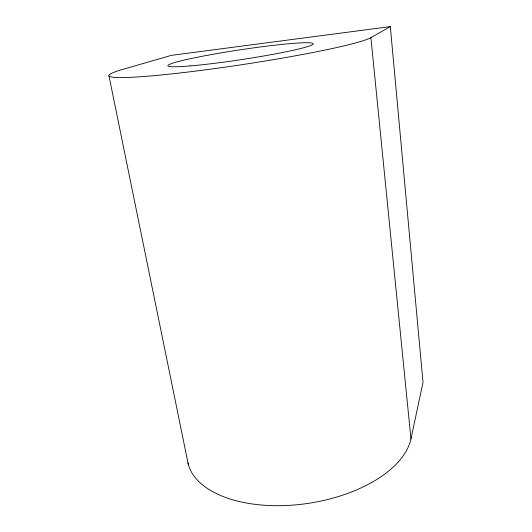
<?xml version="1.0" encoding="UTF-8"?>
<svg xmlns="http://www.w3.org/2000/svg" width="532" height="532" viewBox="0 0 532 532"><rect width="100%" height="100%" fill="white"/><g stroke="black" fill="none" stroke-linecap="round" stroke-linejoin="round"><path stroke-width="0.8" d="M187.889 462.793A113.21 60.262 -8.6 0 0 299.33 504.516A113.21 60.262 -8.6 0 0 410.957 438.88L423.02 382.415L390.315 26.6L171.337 55.361L122.759 69.399A133.419 9.031 -8.6 0 0 199.992 70.543A133.419 9.031 -8.6 0 0 370.897 37.626L390.315 26.6M108.98 75.996L188.275 464.336M370.897 37.626L410.957 438.88M190.675 65.882A73.483 4.928 -8.6 0 0 311.28 45.26A73.483 4.928 -8.6 0 0 219.849 53.087A73.483 4.928 -8.6 0 0 190.675 65.882"/></g></svg>
